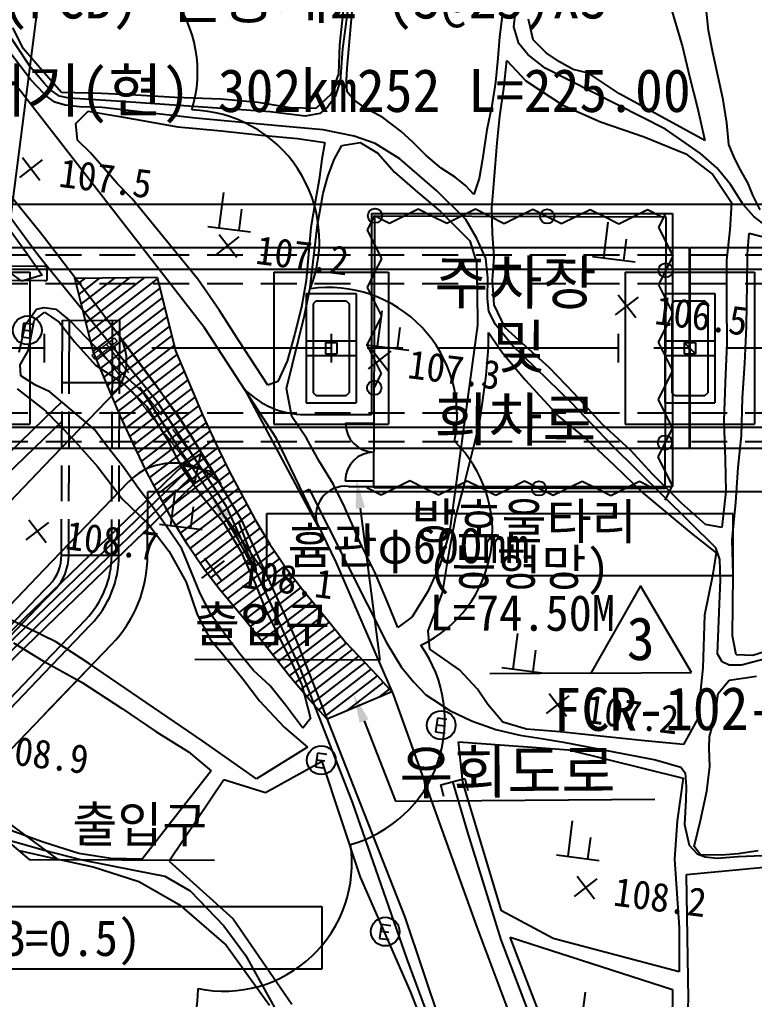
# Model space of a CAD drawing. Header units: millimetres. Extents: x 4198 to 4994, y 1103 to 1807.
# Drawn here: x 4360.3 to 4411.5, y 1427.6 to 1495.9 of the extents above; entities that cross this region are included whole.
import ezdxf
from ezdxf.xclip import XClip

# ---------------------------------------------------------------- set-up
doc = ezdxf.new("R2010")
doc.units = ezdxf.units.MM
doc.header["$LTSCALE"] = 10
doc.header["$MEASUREMENT"] = 0
doc.header["$XCLIPFRAME"] = 2
for name, pattern in [('CENTER', [2, 1.25, -0.25, 0.25, -0.25]), ('DASHED', [0.75, 0.5, -0.25]), ('HIDDEN', [0.375, 0.25, -0.125])]:
    doc.linetypes.add(name, pattern=pattern)
doc.layers.add('TZ-BASE', color=253, linetype='Continuous')
doc.layers.add('TZ-CABL', color=4, linetype='Continuous')
doc.styles.add('HANA', font='GulimChe.ttf')
doc.linetypes.add('ZIGZAG', pattern='A,0.0001,-0.2,[131,ltypeshp.shx,S=0.2,R=0,X=-0.2,Y=0],-0.4,[131,ltypeshp.shx,S=0.2,R=180,X=0.2,Y=0],-0.2', length=0.8001)

# ---------------------------------------------------------------- blocks, each defined once
blk = doc.blocks.new('JD-DFHDH6GH34GH7')
at = {"layer": 'TZ-BASE'}
for p, q in [((53.999, -175), (80, 27.337)), ((101.393, 25.477, 106), (100.798, 20.846, 106)), ((101.123, 19.51, 106.096), (101.676, 25.886, 106.096)), ((123.348, 24.837, 105.794), (124.487, 20.996, 105.794)), ((100.926, 24.384, 106.015), (100.574, 21.13, 106.015)), ((112.741, 22.379, 106), (112.956, 24.467, 106)), ((126.311, 22.123, 105.874), (126.129, 23.686, 105.874)), ((79.388, 6.704, 106.62), (67.643, 22.694, 106.62)), ((79.048, 19.569, 106), (76.827, 22.869, 106)), ((111.909, 23.163, 106.096), (111.721, 21.696, 106.096)), ((114.077, 21.487, 105.794), (113.742, 22.918, 105.794)), ((78.544, 20.862, 106.015), (77.803, 22.309, 106.015)), ((113.069, 21.226, 106), (112.741, 22.379, 106)), ((126.612, 20.609, 105.874), (126.311, 22.123, 105.874)), ((79.045, 18.723, 107), (76.778, 21.655, 107)), ((111.721, 21.696, 106.096), (111.617, 20.195, 106.096)), ((113.711, 20.456, 106), (113.069, 21.226, 106)), ((114.984, 20.576, 105.794), (114.077, 21.487, 105.794)), ((80, 19.191, 106.015), (78.544, 20.862, 106.015)), ((100.574, 21.13, 106.015), (100.504, 19.106, 106.015)), ((100.798, 20.846, 106), (100.615, 18.595, 106)), ((115.914, 19.951, 105.794), (114.984, 20.576, 105.794)), ((124.487, 20.996, 105.794), (124.985, 18.928, 105.794)), ((126.966, 18.896, 105.874), (126.612, 20.609, 105.874)), ((111.617, 20.195, 106.096), (111.443, 18.529, 106.096)), ((112.039, 18.083, 106.559), (112.234, 20.034, 106.559)), ((112.234, 20.034, 106.559), (113.578, 18.627, 106.559)), ((114.912, 19.508, 106), (113.711, 20.456, 106)), ((116.878, 19.409, 105.794), (115.914, 19.951, 105.794)), ((80, 18.466, 106), (79.048, 19.569, 106)), ((81.207, 17.806, 106.015), (80, 19.191, 106.015)), ((101.058, 18.658, 106.096), (101.123, 19.51, 106.096)), ((123.306, 15.256, 106), (114.912, 19.508, 106)), ((117.944, 19.155, 105.794), (116.878, 19.409, 105.794)), ((120.097, 17.721, 105.794), (117.944, 19.155, 105.794)), ((80, 17.713, 107), (79.045, 18.723, 107)), ((80.384, 18.022, 106), (80, 18.466, 106)), ((100.504, 19.106, 106.015), (99.99, 17.7, 106.015)), ((100.615, 18.595, 106), (100.266, 17.53, 106)), ((101.11, 17.854, 106.096), (101.058, 18.658, 106.096)), ((111.443, 18.529, 106.096), (111.187, 16.896, 106.096)), ((113.578, 18.627, 106.559), (116.151, 16.938, 106.559)), ((124.985, 18.928, 105.794), (125.532, 16.743, 105.794)), ((127.313, 17.303, 105.874), (126.966, 18.896, 105.874)), ((80, 15.797, 102.913), (77.978, 18.403, 102.913)), ((81.065, 17.564, 106), (80.384, 18.022, 106)), ((83.997, 17.746, 106.015), (81.207, 17.806, 106.015)), ((101.549, 17.317, 106.096), (101.11, 17.854, 106.096)), ((111.759, 16.167, 106.559), (112.039, 18.083, 106.559)), ((80.07, 17.639, 107), (80, 17.713, 107)), ((80.745, 17.129, 107), (80.07, 17.639, 107)), ((81.46, 16.932, 107), (80.745, 17.129, 107)), ((81.735, 17.425, 106), (81.065, 17.564, 106)), ((85.041, 17.212, 106), (81.735, 17.425, 106)), ((86.387, 17.619, 106.015), (83.997, 17.746, 106.015)), ((95.739, 16.472, 106), (85.041, 17.212, 106)), ((89.102, 17.473, 106.015), (86.387, 17.619, 106.015)), ((92.3, 17.36, 106.015), (89.102, 17.473, 106.015)), ((94.899, 17.126, 106.015), (92.3, 17.36, 106.015)), ((97.145, 16.747, 106.015), (94.899, 17.126, 106.015)), ((99.99, 17.7, 106.015), (98.925, 16.702, 106.015)), ((100.266, 17.53, 106), (99.75, 16.803, 106)), ((102.396, 16.726, 106.096), (101.549, 17.317, 106.096)), ((126.043, 14.474, 105.794), (120.097, 17.721, 105.794)), ((127.578, 15.706, 105.874), (127.313, 17.303, 105.874)), ((82.449, 16.804, 107), (81.46, 16.932, 107)), ((82.195, 15.65, 107.184), (83.067, 16.514, 107.184)), ((84.031, 16.76, 107), (82.449, 16.804, 107)), ((83.067, 16.514, 107.184), (85.273, 16.133, 107.184)), ((90.55, 16.028, 107), (84.031, 16.76, 107)), ((98.185, 16.157, 106), (95.739, 16.472, 106)), ((98.925, 16.702, 106.015), (97.145, 16.747, 106.015)), ((99.75, 16.803, 106), (99.214, 16.343, 106)), ((103.608, 16.079, 106.096), (102.396, 16.726, 106.096)), ((111.187, 16.896, 106.096), (110.853, 15.219, 106.096)), ((116.151, 16.938, 106.559), (118.771, 15.777, 106.559)), ((125.532, 16.743, 105.794), (126.043, 14.474, 105.794)), ((91.16, 1.416, 102.913), (80, 15.797, 102.913)), ((85.273, 16.133, 107.184), (89.317, 15.428, 107.184)), ((96.562, 15.467, 107), (90.55, 16.028, 107)), ((99.214, 16.343, 106), (98.185, 16.157, 106)), ((104.843, 15.109, 106.096), (103.608, 16.079, 106.096)), ((111.559, 14.296, 106.559), (111.759, 16.167, 106.559)), ((118.771, 15.777, 106.559), (121.827, 14.725, 106.559)), ((127.718, 14.18, 105.874), (127.578, 15.706, 105.874)), ((82.312, 14.486, 107.184), (82.195, 15.65, 107.184)), ((89.317, 15.428, 107.184), (92.363, 15.142, 107.184)), ((92.363, 15.142, 107.184), (95.129, 14.838, 107.184)), ((99.438, 15.203, 107), (96.562, 15.467, 107)), ((101.604, 14.766, 107), (99.438, 15.203, 107)), ((105.7, 14.358, 106.096), (104.843, 15.109, 106.096)), ((110.853, 15.219, 106.096), (110.541, 13.179, 106.096)), ((125.735, 13.569, 106), (123.306, 15.256, 106)), ((83.216, 13.617, 107.184), (82.312, 14.486, 107.184)), ((95.129, 14.838, 107.184), (97.648, 14.599, 107.184)), ((97.648, 14.599, 107.184), (99.564, 14.321, 107.184)), ((103.074, 14.26, 107), (101.604, 14.766, 107)), ((106.607, 13.448, 106.096), (105.7, 14.358, 106.096)), ((121.827, 14.725, 106.559), (124.731, 13.541, 106.559)), ((74.651, 14.309, 108.911), (79.743, 8.06, 108.911)), ((99.564, 14.321, 107.184), (99.357, 13.176, 107.184)), ((100.207, 13.151, 107.365), (100.749, 14.115, 107.365)), ((100.749, 14.115, 107.365), (102.027, 14.32, 107.365)), ((102.027, 14.32, 107.365), (103.247, 13.592, 107.365)), ((104.788, 13.193, 107), (103.074, 14.26, 107)), ((111.365, 11.7, 106.559), (111.559, 14.296, 106.559)), ((128.103, 13.237, 105.874), (127.718, 14.18, 105.874)), ((78.299, 11.888, 107.453), (79.882, 13.111, 107.453)), ((78.479, 13.291, 107.453), (79.701, 11.708, 107.453)), ((84.177, 12.508, 107.184), (83.216, 13.617, 107.184)), ((99.357, 13.176, 107.184), (99.167, 11.751, 107.184)), ((99.76, 11.951, 107.365), (100.207, 13.151, 107.365)), ((103.247, 13.592, 107.365), (104.424, 12.256, 107.365)), ((107.358, 10.959, 107), (104.788, 13.193, 107)), ((107.676, 12.549, 106.096), (106.607, 13.448, 106.096)), ((110.541, 13.179, 106.096), (110.307, 11.832, 106.096)), ((124.731, 13.541, 106.559), (126.602, 12.089, 106.559)), ((126.877, 12.576, 106), (125.735, 13.569, 106)), ((128.52, 12.416, 105.874), (128.103, 13.237, 105.874)), ((85.092, 11.478, 107.184), (84.177, 12.508, 107.184)), ((108.645, 11.926, 106.096), (107.676, 12.549, 106.096)), ((127.837, 11.395, 106), (126.877, 12.576, 106)), ((129.065, 11.482, 105.874), (128.52, 12.416, 105.874)), ((99.167, 11.751, 107.184), (98.897, 10.319, 107.184)), ((99.431, 10.799, 107.365), (99.76, 11.951, 107.365)), ((104.424, 12.256, 107.365), (106.008, 10.864, 107.365)), ((109.371, 11.326, 106.096), (108.645, 11.926, 106.096)), ((110.307, 11.832, 106.096), (109.935, 10.718, 106.096)), ((111.209, 9.751, 106.559), (111.365, 11.7, 106.559)), ((126.602, 12.089, 106.559), (127.901, 10.154, 106.559)), ((86.131, 10.415, 107.184), (85.092, 11.478, 107.184)), ((109.376, 8.955, 107), (107.358, 10.959, 107)), ((109.935, 10.718, 106.096), (109.371, 11.326, 106.096)), ((128.717, 10.013, 106), (127.837, 11.395, 106)), ((129.401, 10.656, 105.874), (129.065, 11.482, 105.874)), ((90.696, 4.818, 107.184), (86.131, 10.415, 107.184)), ((92.201, 8.376, 106.459), (92.52, 10.855, 106.459)), ((98.897, 10.319, 107.184), (98.578, 8.401, 107.184)), ((99.05, 8.594, 107.365), (99.431, 10.799, 107.365)), ((106.008, 10.864, 107.365), (107.631, 9.517, 107.365)), ((129.912, 9.64, 105.874), (129.401, 10.656, 105.874)), ((80, 10), (74.063, 10)), ((80, 10), (74.063, 10)), ((249.723, 10), (80, 10)), ((249.723, 10), (80, 10)), ((93.59, 8.197, 106.459), (93.781, 9.685, 106.459)), ((104.055, 8.719), (106.059, 9.712)), ((106.059, 9.712), (107.057, 9.208)), ((108.055, 8.705), (110.059, 9.698)), ((110.059, 9.698), (111.057, 9.194)), ((111.244, 7.977, 106.559), (111.209, 9.751, 106.559)), ((112.055, 8.691), (114.059, 9.684)), ((114.059, 9.684), (115.057, 9.18)), ((116.055, 8.677), (118.059, 9.67)), ((118.059, 9.67), (119.057, 9.166)), ((120.055, 8.663), (122.059, 9.656)), ((122.059, 9.656), (123.057, 9.152)), ((127.901, 10.154, 106.559), (127.783, 8.249, 106.559)), ((129.456, 9.177, 106), (128.717, 10.013, 106)), ((102.538, 8.239), (103.041, 9.238)), ((102.8, 9.372), (123.8, 9.372)), ((102.8, 9.372), (102.8, -4.628)), ((103.057, 9.222), (104.055, 8.719)), ((107.057, 9.208), (108.055, 8.705)), ((107.631, 9.517, 107.365), (109.663, 7.469, 107.365)), ((110.159, 7.638, 107), (109.376, 8.955, 107)), ((111.057, 9.194), (112.055, 8.691)), ((115.057, 9.18), (116.055, 8.677)), ((119.057, 9.166), (120.055, 8.663)), ((123.327, 9.421), (122.824, 8.422)), ((123.8, 9.372), (123.799, -9.628)), ((130.372, 8.478, 106), (129.456, 9.177, 106)), ((77.19, 8.822, 107.587), (78.833, 6.547, 107.587)), ((91.408, 8.478, 106.459), (94.383, 8.095, 106.459)), ((98.578, 8.401, 107.184), (98.439, 6.817, 107.184)), ((98.527, 4.239, 107.365), (99.05, 8.594, 107.365)), ((103.532, 6.236), (102.538, 8.239)), ((118.999, 6.294, 106.459), (119.317, 8.774, 106.459)), ((122.824, 8.422), (123.817, 6.419)), ((127.783, 8.249, 106.559), (127.557, 6.134, 106.559)), ((79.743, 8.06, 108.911), (80, 7.725, 108.911)), ((80, 7.725, 108.911), (84.112, 2.369, 108.911)), ((92.014, 6.524, 107.191), (93.597, 7.747, 107.191)), ((92.194, 7.927, 107.191), (93.417, 6.344, 107.191)), ((110.772, 6.237, 107), (110.159, 7.638, 107)), ((111.35, 6.368, 106.559), (111.244, 7.977, 106.559)), ((120.387, 6.116, 106.459), (120.578, 7.603, 106.459)), ((129.024, 6.553, 106.7), (129.13, 8.013, 106.7)), ((129.13, 8.013, 106.7), (130.485, 7.658, 106.7)), ((80, 7, -156.294), (50.025, 7, -156.294)), ((124.975, 7, -156.294), (80, 7, -156.294)), ((109.663, 7.469, 107.365), (110.124, 5.965, 107.365)), ((124.975, -7, -156.294), (124.975, 7, -156.294)), ((125.025, -7, -156.294), (125.025, 7, -156.294)), ((162.5, 7, -156.294), (125.025, 7, -156.294)), ((78.833, 6.547, 107.587), (79.857, 5.079, 107.587)), ((80, 5.952, 106.62), (79.388, 6.704, 106.62)), ((98.439, 6.817, 107.184), (98.254, 4.706, 107.184)), ((103.028, 5.238), (103.532, 6.236)), ((110.917, 4.896, 107), (110.772, 6.237, 107)), ((111.254, 4.747, 106.559), (111.35, 6.368, 106.559)), ((118.205, 6.396, 106.459), (121.181, 6.014, 106.459)), ((123.817, 6.419), (123.313, 5.421)), ((128.994, 4.532, 106.7), (129.024, 6.553, 106.7)), ((72.994, 5.745), (80, 5.721)), ((78.43, 4.663, 107.587), (76.607, 5.997, 107.587)), ((87.904, -3.764, 106.62), (80, 5.952, 106.62)), ((80, 5.721), (80.189, 5.72)), ((80.189, 5.72), (80.185, 4.72)), ((110.124, 5.965, 107.365), (110.178, 3.909, 107.365)), ((127.557, 6.134, 106.559), (127.55, 3.146, 106.559)), ((71, 5.3), (79, 5.3)), ((79.857, 5.079, 107.587), (78.43, 4.663, 107.587)), ((79, 5.3), (79, -5.3)), ((82.138, 4.881), (87.873, 4.936)), ((83.418, -0.236), (82.138, 4.881)), ((82.256, 4.412), (82.873, 4.888)), ((82.421, 3.75), (83.908, 4.898)), ((82.587, 3.088), (84.943, 4.908)), ((82.752, 2.426), (85.978, 4.918)), ((82.917, 1.764), (87.014, 4.927)), ((83.083, 1.102), (87.901, 4.823)), ((87.873, 4.936), (89.153, -0.182)), ((92.213, 2.616, 107.184), (90.696, 4.818, 107.184)), ((96, 5.3), (104, 5.3)), ((96, 5.3), (96, -5.3)), ((102.525, 4.239), (103.028, 5.238)), ((104, 5.3), (104, -5.3)), ((110.893, 3.471, 107), (110.917, 4.896, 107)), ((120.5, 5.3, -78.147), (129.5, 5.3, -78.147)), ((120.5, 5.3, -78.147), (120.5, -5.3, -78.147)), ((123.313, 5.421), (122.81, 4.422)), ((129.5, 5.3, -78.147), (129.5, -5.3, -78.147)), ((72.831, 4.746), (80, 4.721)), ((80, 4.721), (80.185, 4.72)), ((83.248, 0.44), (88.067, 4.161)), ((98.254, 4.706, 107.184), (97.93, 2.867, 107.184)), ((98.13, 2.275, 107.365), (98.527, 4.239, 107.365)), ((103.519, 2.236), (102.525, 4.239)), ((111.366, 3.018, 106.559), (111.254, 4.747, 106.559)), ((122.81, 4.422), (123.803, 2.419)), ((128.95, 1.501, 106.7), (128.994, 4.532, 106.7)), ((83.414, -0.221), (88.232, 3.5)), ((98.25, 3.8), (98.25, -3.8)), ((98.25, 3.8), (101.75, 3.8)), ((101.75, 3.8), (101.75, -3.8)), ((110.178, 3.909, 107.365), (110.206, 1.61, 107.365)), ((110.988, 2.56, 107), (110.893, 3.471, 107)), ((119.827, 2.324, 106.466), (121.41, 3.547, 106.466)), ((120.008, 3.727, 106.466), (121.23, 2.144, 106.466)), ((123.25, 3.8, -78.147), (126.75, 3.8, -78.147)), ((123.25, 3.8, -78.147), (123.25, -3.8, -78.147)), ((126.75, 3.8, -78.147), (126.75, -3.8, -78.147)), ((79.45, 2.716, 108), (80, 2.824, 108)), ((80, 2.824, 108), (80.004, 2.824, 108)), ((80.004, 2.824, 108), (80.8, 2.722, 108)), ((83.663, -0.819), (88.398, 2.838)), ((97.93, 2.867, 107.184), (97.451, 0.938, 107.184)), ((98.95, 3.3), (98.75, 3.1)), ((98.75, 3.1), (98.75, -3.1)), ((98.95, 3.3), (101.05, 3.3)), ((101.05, 3.3), (101.25, 3.1)), ((101.25, 3.1), (101.25, -3.1)), ((112.117, 1.411, 106.559), (111.366, 3.018, 106.559)), ((123.95, 3.3, -78.147), (123.75, 3.1, -78.147)), ((123.75, 3.1, -78.147), (123.75, -3.1, -78.147)), ((123.95, 3.3, -78.147), (126.05, 3.3, -78.147)), ((126.05, 3.3, -78.147), (126.25, 3.1, -78.147)), ((126.25, 3.1, -78.147), (126.25, -3.1, -78.147)), ((127.55, 3.146, 106.559), (127.574, 0.321, 106.559)), ((78.683, 1.645, 108), (79.45, 2.716, 108)), ((79.295, 1.933, 108.272), (80, 2.486, 108.272)), ((80, 2.486, 108.272), (80.025, 2.506, 108.272)), ((80.025, 2.506, 108.272), (81.04, 1.805, 108.272)), ((80.8, 2.722, 108), (81.86, 1.866, 108)), ((83.914, -1.414), (88.563, 2.176)), ((84.112, 2.369, 108.911), (87.695, -2.405, 108.911)), ((93.561, 0.523, 107.184), (92.213, 2.616, 107.184)), ((96.888, -2.814, 107.365), (98.13, 2.275, 107.365)), ((103.016, 1.238), (103.519, 2.236)), ((103.238, 0.132, 106.459), (103.556, 2.612, 106.459)), ((111.453, 1.654, 107), (110.988, 2.56, 107)), ((123.803, 2.419), (123.299, 1.421)), ((78.256, -0.278, 108), (78.683, 1.645, 108)), ((78.549, 1.735, 108.473), (78.426, 0.78, 108.473)), ((79.208, 1.65, 108.473), (78.549, 1.735, 108.473)), ((79.117, 0.952, 108.272), (79.295, 1.933, 108.272)), ((81.04, 1.805, 108.272), (82.14, 0.423, 108.272)), ((81.247, -2.384), (81.262, 1.949)), ((81.262, 1.949), (85.262, 1.935)), ((81.747, -2.386), (81.762, 1.948)), ((81.86, 1.866, 108), (84.396, -0.798, 108)), ((84.165, -2.01), (88.729, 1.514)), ((84.747, -2.396), (84.762, 1.937)), ((85.247, -2.398), (85.262, 1.935)), ((96.186, -6.291, 102.913), (91.16, 1.416, 102.913)), ((104.626, -0.046, 106.459), (104.817, 1.441, 106.459)), ((110.206, 1.61, 107.365), (108.241, -12.813, 107.365)), ((112.594, 0.238, 107), (111.453, 1.654, 107)), ((115.204, -1.335, 106.559), (112.117, 1.411, 106.559)), ((123.299, 1.421), (122.796, 0.423)), ((128.834, -1.051, 106.7), (128.95, 1.501, 106.7)), ((78.426, 0.78, 108.473), (79.085, 0.695, 108.473)), ((79.064, 1.183, 108.473), (78.487, 1.258, 108.473)), ((78.869, -0.195, 108.272), (79.117, 0.952, 108.272)), ((80, 1), (80, -1)), ((80, 1), (80, -1)), ((84.416, -2.606), (88.894, 0.852)), ((97.451, 0.938, 107.184), (96.925, -0.913, 107.184)), ((100, 1), (100, -1)), ((102.512, 0.24), (103.016, 1.238)), ((110.955, 0.043, 107.426), (110.967, 1.094, 107.426)), ((110.967, 1.094, 107.426), (111.948, -0.336, 107.426)), ((120, 1), (120, -1)), ((82.14, 0.423, 108.272), (83.577, -1.179, 108.272)), ((84.667, -3.202), (89.06, 0.19)), ((89.436, -4.822), (85.392, 0.594)), ((95.579, -2.576, 107.184), (93.561, 0.523, 107.184)), ((98.25, 0.5), (101.75, 0.5)), ((99.6, 0.4), (100.4, 0.4)), ((99.6, 0.4), (99.6, -0.4)), ((100.4, 0.4), (100.4, -0.4)), ((102.444, 0.234, 106.459), (105.42, -0.148, 106.459)), ((103.506, -1.764), (102.512, 0.24)), ((110.799, -1.905, 107.426), (110.955, 0.043, 107.426)), ((116.761, -3.804, 107), (112.594, 0.238, 107)), ((122.796, 0.423), (123.789, -1.581)), ((123.25, 0.5, -78.147), (126.75, 0.5, -78.147)), ((124.6, 0.4, -156.294), (125.4, -0.4, -156.294)), ((124.6, 0.4, -78.147), (124.6, -0.4, -78.147)), ((124.6, 0.4, -78.147), (125.4, 0.4, -78.147)), ((125.4, 0.4, -78.147), (125.4, -0.4, -78.147)), ((127.574, 0.321, 106.559), (127.468, -2.392, 106.559)), ((78.326, -1.158, 108.272), (78.869, -0.195, 108.272)), ((85.295, -4.69), (83.418, -0.236)), ((84.919, -3.797), (89.263, -0.443)), ((89.153, -0.182), (91.03, -4.636)), ((98.25, -0.5), (101.75, -0.5)), ((99.6, -0.4), (100.4, -0.4)), ((102.605, -1.44, 107.332), (104.188, -0.217, 107.332)), ((102.785, -0.037, 107.332), (104.008, -1.62, 107.332)), ((111.948, -0.336, 107.426), (113.525, -2.212, 107.426)), ((123.25, -0.5, -78.147), (126.75, -0.5, -78.147)), ((124.6, -0.4, -78.147), (125.4, -0.4, -78.147)), ((78.376, -1.922, 108.272), (78.326, -1.158, 108.272)), ((83.577, -1.179, 108.272), (85.518, -2.466, 108.272)), ((84.396, -0.798, 108), (86.89, -3.097, 108)), ((85.17, -4.393), (89.514, -1.039)), ((86.731, -1.199), (86.764, -1.165)), ((96.925, -0.913, 107.184), (96.291, -2.328, 107.184)), ((116.938, -3.16, 106.559), (115.204, -1.335, 106.559)), ((128.67, -3.484, 106.7), (128.834, -1.051, 106.7)), ((79.388, -2.583, 108.272), (78.376, -1.922, 108.272)), ((85.43, -4.982), (89.765, -1.634)), ((103.003, -2.762), (103.506, -1.764)), ((110.558, -3.779, 107.426), (110.799, -1.905, 107.426)), ((123.789, -1.581), (123.285, -2.579)), ((80, -2.864, 108.272), (79.388, -2.583, 108.272)), ((81.247, -2.384), (85.247, -2.398)), ((85.518, -2.466, 108.272), (87.156, -4.054, 108.272)), ((85.701, -5.562), (90.016, -2.23)), ((87.695, -2.405, 108.911), (90.103, -5.881, 108.911)), ((96.291, -2.328, 107.184), (95.579, -2.576, 107.184)), ((113.525, -2.212, 107.426), (115.872, -4.764, 107.426)), ((123.285, -2.579), (122.782, -3.577)), ((127.468, -2.392, 106.559), (127.36, -5.064, 106.559)), ((78.112, -2.828, 108.755), (80, -4.306, 108.755)), ((80.387, -3.042, 108.272), (80, -2.864, 108.272)), ((80, -8.208), (84.99, -3.012)), ((83.506, -5.665, 108.272), (80.387, -3.042, 108.272)), ((85.971, -6.143), (90.267, -2.826)), ((86.89, -3.097, 108), (89.29, -6.822, 108)), ((93.957, -2.859), (99.097, -12.44)), ((97.258, -4.768, 107.365), (96.888, -2.814, 107.365)), ((98.75, -3.1), (98.95, -3.3)), ((98.95, -3.3), (101.05, -3.3)), ((101.05, -3.3), (101.25, -3.1)), ((118.894, -5.294, 106.559), (116.938, -3.16, 106.559)), ((123.75, -3.1, -78.147), (123.95, -3.3, -78.147)), ((123.95, -3.3, -78.147), (126.05, -3.3, -78.147)), ((126.05, -3.3, -78.147), (126.25, -3.1, -78.147)), ((80, -4.923), (81.242, -3.722)), ((86.242, -6.724), (90.518, -3.422)), ((86.515, -7.302), (90.769, -4.017)), ((87.156, -4.054, 108.272), (88.512, -6.267, 108.272)), ((92.701, -11.041, 106.62), (87.904, -3.764, 106.62)), ((98.25, -3.8), (101.75, -3.8)), ((110.331, -5.247, 107.426), (110.558, -3.779, 107.426)), ((119.591, -6.788, 107), (116.761, -3.804, 107)), ((122.782, -3.577), (123.775, -5.581)), ((123.25, -3.8, -78.147), (126.75, -3.8, -78.147)), ((128.596, -6.073, 106.7), (128.67, -3.484, 106.7)), ((80, -4.306, 108.755), (80.112, -4.393, 108.755)), ((80.112, -4.393, 108.755), (81.972, -6.291, 108.755)), ((86.366, -6.991), (85.295, -4.69)), ((86.791, -7.879), (91.02, -4.613)), ((91.03, -4.636), (92.101, -6.937)), ((98.285, -6.276, 107.365), (97.258, -4.768, 107.365)), ((98.145, -4.628), (102.8, -4.628)), ((115.872, -4.764, 107.426), (117.791, -6.335, 107.426)), ((66.879, -17.605), (80, -4.923)), ((71, -5.3), (79, -5.3)), ((80, -6.291), (81.237, -5.1)), ((87.067, -8.456), (91.29, -5.195)), ((92.33, -9.5), (89.436, -4.822)), ((96, -5.3), (104, -5.3)), ((102.995, -5.242), (100.995, -5.235)), ((102.981, -9.242), (102.995, -5.242)), ((109.181, -9.885, 107.426), (110.331, -5.247, 107.426)), ((120.871, -7.102, 106.559), (118.894, -5.294, 106.559)), ((120.5, -5.3, -78.147), (129.5, -5.3, -78.147)), ((127.36, -5.064, 106.559), (127.455, -7.763, 106.559)), ((84.392, -6.86, 108.272), (83.506, -5.665, 108.272)), ((87.359, -9.02), (91.56, -5.775)), ((90.103, -5.881, 108.911), (93.728, -11.943, 108.911)), ((123.775, -5.581), (123.271, -6.579)), ((128.378, -8.308, 106.7), (128.596, -6.073, 106.7)), ((63.745, -21.943), (80, -6.291)), ((81.972, -6.291, 108.755), (83.714, -8.237, 108.755)), ((87.66, -9.577), (91.831, -6.356)), ((88.512, -6.267, 108.272), (89.573, -8.298, 108.272)), ((89.29, -6.822, 108), (91.867, -10.571, 108)), ((100.342, -14.903, 102.913), (96.186, -6.291, 102.913)), ((99.156, -7.874, 107.365), (98.285, -6.276, 107.365)), ((117.791, -6.335, 107.426), (119.727, -8.146, 107.426)), ((126.8, -13.911, 107), (119.591, -6.788, 107)), ((123.271, -6.579), (122.768, -7.577)), ((80, -7, -156.294), (50.025, -7, -156.294)), ((124.975, -7, -156.294), (80, -7, -156.294)), ((85.535, -8.279, 108.272), (84.392, -6.86, 108.272)), ((87.172, -8.676), (86.366, -6.991)), ((87.96, -10.135), (92.101, -6.937)), ((90.919, -7.36), (89.661, -8.177)), ((90.478, -9.435), (90.919, -7.36)), ((90.919, -7.36), (91.736, -8.618)), ((92.101, -6.937), (92.907, -8.621)), ((122.393, -8.78, 106.559), (120.871, -7.102, 106.559)), ((162.5, -7, -156.294), (125.025, -7, -156.294)), ((72.193, -24.998), (89.661, -8.177)), ((88.259, -10.694), (92.377, -7.514)), ((88.558, -11.253), (92.653, -8.09)), ((89.661, -8.177), (90.478, -9.435)), ((91.736, -8.618), (89.661, -8.177)), ((100.151, -9.505, 107.365), (99.156, -7.874, 107.365)), ((119.727, -8.146, 107.426), (121.753, -10.113, 107.426)), ((122.768, -7.577), (123.761, -9.581)), ((127.455, -7.763, 106.559), (127.519, -9.98, 106.559)), ((67.866, -20.842), (80, -8.208)), ((72.553, -25.344), (89.923, -8.581)), ((83.714, -8.237, 108.755), (85.438, -10.506, 108.755)), ((86.562, -9.787, 108.272), (85.535, -8.279, 108.272)), ((87.852, -9.933), (87.172, -8.676)), ((88.857, -11.812), (92.931, -8.665)), ((89.573, -8.298, 108.272), (90.865, -10.152, 108.272)), ((91.736, -8.618), (90.478, -9.435)), ((92.907, -8.621), (93.587, -9.879)), ((124.422, -10.788, 106.559), (122.393, -8.78, 106.559)), ((128.215, -10.742, 106.7), (128.378, -8.308, 106.7)), ((72.914, -25.691), (90.2, -9.008)), ((73.275, -26.037), (90.478, -9.435)), ((80, -15.426), (85.863, -9.322)), ((89.175, -12.356), (93.232, -9.222)), ((100.943, -11.109, 107.365), (100.151, -9.505, 107.365)), ((100.981, -9.235), (102.981, -9.242)), ((105.486, -9.241), (103.483, -10.234)), ((106.484, -9.745), (105.486, -9.241)), ((109.486, -9.255), (107.483, -10.248)), ((110.484, -9.759), (109.486, -9.255)), ((113.486, -9.269), (111.483, -10.262)), ((114.484, -9.773), (113.486, -9.269)), ((117.486, -9.283), (115.483, -10.276)), ((118.484, -9.787), (117.486, -9.283)), ((121.486, -9.297), (119.483, -10.29)), ((122.484, -9.801), (121.486, -9.297)), ((87.53, -11.016, 108.272), (86.562, -9.787, 108.272)), ((87.205, -14.439), (87.22, -10)), ((87.205, -14.439), (87.22, -10)), ((87.205, -14.439), (87.22, -10)), ((87.205, -14.439), (87.22, -10)), ((249.619, -10), (87.22, -10)), ((249.619, -10), (87.22, -10)), ((88.944, -11.975), (87.852, -9.933)), ((88.83, -12.357, 108.413), (89.149, -9.877, 108.413)), ((89.5, -12.894), (93.534, -9.779)), ((90.865, -10.152, 108.272), (92.49, -12.145, 108.272)), ((93.587, -9.879), (94.679, -11.921)), ((98.002, -10.054, 108), (98.476, -9.833, 108)), ((98.476, -9.833, 108), (103.884, -20.556, 108)), ((101.199, -9.628), (123.799, -9.628)), ((103.483, -10.234), (102.484, -9.731)), ((107.483, -10.248), (106.484, -9.745)), ((108.695, -11.733, 107.426), (109.181, -9.885, 107.426)), ((111.483, -10.262), (110.484, -9.759)), ((115.483, -10.276), (114.484, -9.773)), ((119.483, -10.29), (118.484, -9.787)), ((121.753, -10.113, 107.426), (125.084, -12.884, 107.426)), ((123.761, -9.581), (123.257, -10.579)), ((127.519, -9.98, 106.559), (127.24, -12.501, 106.559)), ((85.438, -10.506, 108.755), (87.247, -12.246, 108.755)), ((89.826, -13.432), (93.833, -10.338)), ((90.164, -13.961), (94.132, -10.897)), ((91.867, -10.571, 108), (93.419, -13.198, 108)), ((126.095, -12.293, 106.559), (124.422, -10.788, 106.559)), ((127.94, -13.344, 106.7), (128.215, -10.742, 106.7)), ((88.553, -12.443, 108.272), (87.53, -11.016, 108.272)), ((90.219, -12.535, 108.413), (90.41, -11.047, 108.413)), ((90.516, -14.479), (94.43, -11.456)), ((97.788, -22.178, 106.62), (92.701, -11.041, 106.62)), ((95.514, -11.51), (127.996, -11.51)), ((95.514, -15.856), (95.514, -11.51)), ((102.078, -13.66, 107.365), (100.943, -11.109, 107.365)), ((102.029, -11.142), (103.392, -21.734)), ((127.996, -11.51), (127.996, -15.856)), ((78.735, -13.361, 108.662), (80.318, -12.139, 108.662)), ((78.915, -11.959, 108.662), (80.138, -13.542, 108.662)), ((87.247, -12.246, 108.755), (88.705, -14.169, 108.755)), ((88.037, -12.255, 108.413), (91.012, -12.637, 108.413)), ((90, -13.72), (88.944, -11.975)), ((90.867, -14.997), (94.734, -12.011)), ((92.49, -12.145, 108.272), (93.67, -14.128, 108.272)), ((92.647, -11.78), (95.514, -15.856)), ((93.56, -12.118, 108), (93.765, -12.023, 108)), ((94.719, -15.085, 108), (93.56, -12.118, 108)), ((93.728, -11.943, 108.911), (97.592, -20.413, 108.911)), ((94.679, -11.921), (95.735, -13.665)), ((108.242, -14.065, 107.426), (108.695, -11.733, 107.426)), ((89.582, -13.991, 108.272), (88.553, -12.443, 108.272)), ((91.223, -15.512), (95.06, -12.549)), ((108.241, -12.813, 107.365), (107.584, -15.117, 107.365)), ((125.084, -12.884, 107.426), (126.83, -14.264, 107.426)), ((127.24, -12.501, 106.559), (126.095, -12.293, 106.559)), ((91.606, -16.006), (95.385, -13.087)), ((91.988, -16.501), (95.711, -13.625)), ((93.419, -13.198, 108), (94.364, -14.939, 108)), ((128.017, -15.762, 106.7), (127.94, -13.344, 106.7)), ((88.705, -14.169, 108.755), (89.895, -16.312, 108.755)), ((90.25, -15.563, 108.272), (89.582, -13.991, 108.272)), ((91.17, -15.442), (90, -13.72)), ((92.374, -16.992), (96.061, -14.145)), ((93.67, -14.128, 108.272), (94.706, -16.402, 108.272)), ((95.735, -13.665), (96.905, -15.388)), ((103.053, -15.615, 107.365), (102.078, -13.66, 107.365)), ((107.75, -17.045, 107.426), (108.242, -14.065, 107.426)), ((126.83, -14.264, 107.426), (126.57, -15.856, 107.426)), ((127.085, -14.731, 107), (126.8, -13.911, 107)), ((81.205, -14.418), (85.205, -14.432)), ((90.983, -16.034, 108.138), (92.566, -14.812, 108.138)), ((91.164, -14.632, 108.138), (92.386, -16.214, 108.138)), ((92.774, -17.473), (96.413, -14.663)), ((94.364, -14.939, 108), (94.629, -15.533, 108)), ((104.336, -24.132, 102.913), (100.342, -14.903, 102.913)), ((127.146, -16.121, 107), (127.085, -14.731, 107)), ((71.472, -24.305), (80, -15.426)), ((90.875, -17.097, 108.272), (90.25, -15.563, 108.272)), ((92.268, -16.863), (91.17, -15.442)), ((93.173, -17.955), (96.764, -15.181)), ((93.572, -18.436), (97.134, -15.685)), ((94.629, -15.533, 108), (94.722, -15.577, 108)), ((94.775, -15.42, 108), (94.719, -15.085, 108)), ((94.722, -15.577, 108), (94.775, -15.42, 108)), ((96.905, -15.388), (98.003, -16.809)), ((103.916, -17.699, 107.365), (103.053, -15.615, 107.365)), ((107.584, -15.117, 107.365), (106.734, -16.95, 107.365)), ((89.895, -16.312, 108.755), (90.647, -18.565, 108.755)), ((93.97, -18.919), (97.516, -16.18)), ((127.996, -15.856), (95.514, -15.856)), ((126.57, -15.856, 107.426), (126.022, -18.598, 107.426)), ((126.931, -21.305, 107), (127.146, -16.121, 107)), ((127.996, -17.904, 106.7), (128.017, -15.762, 106.7)), ((72.193, -24.998), (80, -16.869)), ((80, -16.869), (80.369, -16.486)), ((80, -17.591), (80.729, -16.832)), ((93.901, -18.833), (92.268, -16.863)), ((94.361, -19.406), (97.899, -16.674)), ((94.706, -16.402, 108.272), (95.43, -18.212, 108.272)), ((98.003, -16.809), (99.636, -18.779)), ((106.734, -16.95, 107.365), (105.638, -18.717, 107.365)), ((106.752, -19.694, 107.426), (107.75, -17.045, 107.426)), ((121.567, -16.564), (118.107, -22.649)), ((125.107, -22.603), (121.567, -16.564)), ((72.554, -25.344), (80, -17.591)), ((80.797, -20.46, 108.856), (74.208, -17.256, 108.856)), ((91.615, -18.542, 108.272), (90.875, -17.097, 108.272)), ((94.752, -19.894), (98.293, -17.159)), ((95.143, -20.381), (98.692, -17.641)), ((104.637, -19.469, 107.365), (103.916, -17.699, 107.365)), ((95.43, -18.212, 108.272), (96.267, -19.894, 108.272)), ((95.533, -20.87), (99.091, -18.122)), ((127.974, -20.045, 106.7), (127.996, -17.904, 106.7)), ((80, -21.922), (82.893, -18.91)), ((90.647, -18.565, 108.755), (91.567, -20.282, 108.755)), ((92.594, -19.932, 108.272), (91.615, -18.542, 108.272)), ((95.274, -20.545), (93.901, -18.833)), ((95.923, -21.359), (99.491, -18.603)), ((96.313, -21.847), (99.885, -19.089)), ((99.636, -18.779), (101.009, -20.491)), ((105.638, -18.717, 107.365), (104.637, -19.469, 107.365)), ((126.022, -18.598, 107.426), (125.899, -22.28, 107.426)), ((80, -22.644), (83.253, -19.256)), ((96.702, -22.336), (100.276, -19.576)), ((106.876, -20.978, 107.426), (106.752, -19.694, 107.426)), ((80.797, -20.46, 108.856), (80, -20.072, 108.856)), ((83.159, -22.001, 108.755), (80.797, -20.46, 108.755)), ((91.567, -20.282, 108.755), (92.442, -21.315, 108.755)), ((93.611, -21.279, 108.272), (92.594, -19.932, 108.272)), ((96.267, -19.894, 108.272), (97.152, -21.694, 108.272)), ((97.092, -22.825), (100.667, -20.064)), ((97.592, -20.413, 108.911), (100.987, -29.116, 108.911)), ((112.692, -22.355, 107.808), (113.01, -19.875, 107.808)), ((128.221, -21.361, 106.7), (127.974, -20.045, 106.7)), ((76.52, -29.154), (84.696, -20.642)), ((76.52, -29.154), (84.696, -20.642)), ((77.854, -20.531, 109.118), (79.957, -21.807, 109.118)), ((80, -25.531), (84.696, -20.642)), ((80, -25.531), (84.696, -20.642)), ((97.129, -22.871), (95.274, -20.545)), ((97.492, -23.305), (101.063, -20.548)), ((97.893, -23.785), (101.494, -21.005)), ((101.009, -20.491), (103.204, -22.817)), ((103.884, -20.556, 108), (104.887, -22.192, 108)), ((108.949, -22.418, 107.426), (106.876, -20.978, 107.426)), ((114.08, -22.533, 107.808), (114.271, -21.046, 107.808)), ((131.017, -20.896, 106.7), (129.395, -21.405, 106.7)), ((79.957, -21.807, 109.118), (80, -21.83, 109.118)), ((80, -21.83, 109.118), (82.638, -23.287, 109.118)), ((103.392, -21.734), (90.485, -21.688)), ((92.442, -21.315, 108.755), (93.847, -23.04, 108.755)), ((94.577, -22.467, 108.272), (93.611, -21.279, 108.272)), ((97.152, -21.694, 108.272), (97.953, -23.459, 108.272)), ((98.295, -24.265), (101.925, -21.461)), ((127.253, -21.851, 107), (126.931, -21.305, 107)), ((129.395, -21.405, 106.7), (128.221, -21.361, 106.7)), ((130.525, -21.583, 107), (128.597, -22.083, 107)), ((74.717, -27.422), (80, -21.922)), ((91.062, -27.381, 108.755), (83.159, -22.001, 108.755)), ((95.736, -23.523, 108.272), (94.577, -22.467, 108.272)), ((101.475, -31.627, 106.62), (97.788, -22.178, 106.62)), ((98.707, -24.736), (102.356, -21.918)), ((99.13, -25.2), (102.787, -22.375)), ((104.887, -22.192, 108), (105.734, -23.251, 108)), ((110.207, -23.749, 107.426), (108.949, -22.418, 107.426)), ((111.898, -22.253, 107.808), (114.874, -22.635, 107.808)), ((125.899, -22.28, 107.426), (125.527, -25.858, 107.426)), ((127.736, -22.085, 107), (127.253, -21.851, 107)), ((128.597, -22.083, 107), (127.736, -22.085, 107)), ((75.078, -27.769), (80, -22.644)), ((93.847, -23.04, 108.755), (94.997, -24.58, 108.755)), ((98.497, -24.506), (97.129, -22.871)), ((99.553, -25.663), (103.218, -22.832)), ((103.204, -22.817), (104.232, -23.944)), ((118.107, -22.649), (111.06, -22.695)), ((118.107, -22.649), (125.107, -22.603)), ((126.984, -24.067, 107.466), (127.731, -23.129, 107.466)), ((127.731, -23.129, 107.466), (129.651, -22.843, 107.466)), ((82.638, -23.287, 109.118), (85.38, -25.088, 109.118)), ((96.836, -24.904, 108.272), (95.736, -23.523, 108.272)), ((97.953, -23.459, 108.272), (98.55, -25.802, 108.272)), ((101.091, -25.264), (103.641, -23.295)), ((103.336, -24.32), (104.063, -23.759)), ((105.734, -23.251, 108), (106.602, -24.149, 108)), ((110.924, -24.832, 107.426), (110.207, -23.749, 107.426)), ((99.716, -25.842), (98.497, -24.506)), ((104.232, -23.944), (99.716, -25.842)), ((110.18, -40.339, 102.913), (104.336, -24.132, 102.913)), ((106.602, -24.149, 108), (108.264, -25.248, 108)), ((115.009, -25.456, 107.211), (116.592, -24.233, 107.211)), ((115.19, -24.053, 107.211), (116.412, -25.636, 107.211)), ((126.73, -25.739, 107.466), (126.984, -24.067, 107.466)), ((85.38, -25.088, 109.118), (87.787, -26.707, 109.118)), ((94.997, -24.58, 108.755), (96.732, -26.405, 108.755)), ((98.029, -26.482, 108.272), (96.836, -24.904, 108.272)), ((108.264, -25.248, 108), (109.778, -25.967, 108)), ((111.973, -26.056, 107.426), (110.924, -24.832, 107.426)), ((67.139, -25.601), (78.949, -35.629)), ((67.223, -25.495), (80.949, -35.636)), ((98.55, -25.802, 108.272), (98.029, -26.482, 108.272)), ((107.399, -25.777, 108.232), (107.276, -26.733, 108.232)), ((108.058, -25.862, 108.232), (107.399, -25.777, 108.232)), ((125.527, -25.858, 107.426), (124.552, -27.618, 107.426)), ((126.373, -27.054, 107.466), (126.73, -25.739, 107.466)), ((96.732, -26.405, 108.755), (98.357, -27.794, 108.755)), ((102.293, -25.973), (104.492, -31.552)), ((107.915, -26.329, 108.232), (107.338, -26.255, 108.232)), ((109.778, -25.967, 108), (111.47, -26.577, 108)), ((111.47, -26.577, 108), (113.158, -26.958, 108)), ((113.62, -26.554, 107.426), (111.973, -26.056, 107.426)), ((115.933, -26.726, 107.426), (113.62, -26.554, 107.426)), ((87.787, -26.707, 109.118), (90.061, -28.133, 109.118)), ((107.276, -26.733, 108.232), (107.936, -26.817, 108.232)), ((113.158, -26.958, 108), (114.67, -27.185, 108)), ((114.67, -27.185, 108), (116.194, -27.445, 108)), ((119.187, -27.08, 107.426), (115.933, -26.726, 107.426)), ((121.869, -27.349, 107.426), (119.187, -27.08, 107.426)), ((126.344, -27.863, 107.466), (126.373, -27.054, 107.466)), ((94.786, -30.004, 108.755), (91.062, -27.381, 108.755)), ((98.357, -27.794, 108.755), (94.786, -30.004, 108.755)), ((108.871, -27.429, 107.968), (116.574, -27.982, 107.968)), ((109.18, -30.237, 107.968), (108.871, -27.429, 107.968)), ((116.194, -27.445, 108), (122.596, -28.686, 108)), ((116.574, -27.982, 107.968), (124.536, -29.954, 107.968)), ((124.552, -27.618, 107.426), (121.869, -27.349, 107.426)), ((126.388, -29.153, 107.466), (126.344, -27.863, 107.466)), ((90.061, -28.133, 109.118), (91.641, -29.443, 109.118)), ((99.039, -28.221, 108.977), (98.916, -29.176, 108.977)), ((99.698, -28.305, 108.977), (99.039, -28.221, 108.977)), ((99.367, -28.799, 108.786), (95.413, -30.989, 108.786)), ((98.916, -29.176, 108.977), (99.575, -29.261, 108.977)), ((99.554, -28.772, 108.977), (98.977, -28.698, 108.977)), ((102.035, -36.862, 108.786), (99.367, -28.799, 108.786)), ((100.987, -29.116, 108.911), (105.132, -39.65, 108.911)), ((122.596, -28.686, 108), (124.363, -29.202, 108)), ((124.363, -29.202, 108), (124.666, -29.595, 108)), ((126.177, -30.862, 107.466), (126.388, -29.153, 107.466)), ((91.641, -29.443, 109.118), (86.835, -35.612, 109.118)), ((107.637, -30.418, 108.155), (109.324, -29.985, 108.155)), ((109.324, -29.985, 108.155), (109.536, -30.812, 108.155)), ((124.536, -29.954, 107.968), (124.119, -32.934, 107.968)), ((124.666, -29.595, 108), (124.734, -30.568, 108)), ((92.523, -30.074, 108.786), (88.718, -35.739, 108.786)), ((95.413, -30.989, 108.786), (92.523, -30.074, 108.786)), ((107.849, -31.245, 108.155), (107.637, -30.418, 108.155)), ((109.536, -33.74, 108.155), (108.48, -30.201, 108.155)), ((111.867, -39.202, 107.968), (109.18, -30.237, 107.968)), ((124.734, -30.568, 108), (124.715, -31.466, 108)), ((125.745, -32.91, 107.466), (126.177, -30.862, 107.466)), ((105.297, -42.563, 106.62), (101.475, -31.627, 106.62)), ((104.492, -31.552), (122.563, -31.432)), ((124.715, -31.466, 108), (124.622, -33.19, 108)), ((79.602, -34.307, 109.118), (77.161, -33.417, 109.118)), ((116.508, -35.409, 108.173), (116.826, -32.929, 108.173)), ((124.119, -32.934, 107.968), (123.928, -35.612, 107.968)), ((124.622, -33.19, 108), (124.954, -34.616, 108)), ((125.297, -34.716, 107.466), (125.745, -32.91, 107.466)), ((75.991, -33.829, 109), (79.438, -34.822, 109)), ((111.837, -41.213, 108.155), (109.536, -33.74, 108.155)), ((117.896, -35.587, 108.173), (118.087, -34.1, 108.173)), ((80, -34.436, 109.118), (79.602, -34.307, 109.118)), ((82.407, -35.214, 109.118), (80, -34.436, 109.118)), ((124.954, -34.616, 108), (125.518, -35.235, 108)), ((125.74, -35.293, 107.466), (125.297, -34.716, 107.466)), ((78.255, -34.999, 109.502), (80, -35.383, 109.502)), ((79.438, -34.822, 109), (80, -34.967, 109)), ((80, -34.967, 109), (82.631, -35.645, 109)), ((80, -35.383, 109.502), (83.413, -36.133, 109.502)), ((84.65, -35.553, 109.118), (82.407, -35.214, 109.118)), ((115.714, -35.307, 108.173), (118.69, -35.689, 108.173)), ((124.777, -36.662, 107.968), (139.282, -35.288, 107.968)), ((125.518, -35.235, 108), (126.071, -35.435, 108)), ((127.195, -35.318, 107.466), (125.74, -35.293, 107.466)), ((126.071, -35.435, 108), (126.893, -35.54, 108)), ((126.893, -35.54, 108), (128.376, -35.425, 108)), ((128.36, -35.242, 107.466), (127.195, -35.318, 107.466)), ((129.76, -35.03, 107.466), (128.36, -35.242, 107.466)), ((128.376, -35.425, 108), (139.901, -34.858, 108)), ((78.949, -35.629), (91.856, -35.674)), ((82.631, -35.645, 109), (86.383, -36.401, 109)), ((83.413, -36.133, 109.502), (86.598, -37.151, 109.502)), ((86.835, -35.612, 109.118), (84.65, -35.553, 109.118)), ((88.718, -35.739, 108.786), (93.166, -39.748, 108.786)), ((123.928, -35.612, 107.968), (124.246, -40.387, 107.968)), ((86.383, -36.401, 109), (88.394, -36.797, 109)), ((88.394, -36.797, 109), (90.168, -37.816, 109)), ((105.561, -44.869, 108.786), (102.035, -36.862, 108.786)), ((117.134, -36.789, 108.173), (118.356, -38.372, 108.173)), ((124.904, -45.345, 107.968), (124.777, -36.662, 107.968)), ((86.598, -37.151, 109.502), (89.412, -38.768, 109.502)), ((116.954, -38.192, 108.173), (118.536, -36.969, 108.173)), ((90.168, -37.816, 109), (92.507, -40.258, 109)), ((61.439, -38.91), (99.349, -38.91)), ((89.412, -38.768, 109.502), (92.673, -41.585, 109.502)), ((99.349, -38.91), (99.349, -43.257)), ((115.481, -41.134, 107.968), (111.867, -39.202, 107.968)), ((92.507, -40.258, 109), (94.035, -42.284, 109)), ((93.166, -39.748, 108.786), (97.253, -45.708, 108.786)), ((103.497, -40.163, 108.848), (103.375, -41.118, 108.848)), ((104.156, -40.248, 108.848), (103.497, -40.163, 108.848)), ((105.132, -39.65, 110.016), (107.588, -46.99, 110.016)), ((104.013, -40.715, 108.848), (103.436, -40.641, 108.848)), ((113.419, -48.979, 108.891), (110.18, -40.339, 108.891)), ((124.246, -40.387, 107.968), (124.245, -43.462, 107.968)), ((92.673, -41.585, 109.502), (95.699, -45.771, 109.502)), ((103.375, -41.118, 108.848), (104.034, -41.203, 108.848)), ((114.568, -48.369, 108.155), (111.837, -41.213, 108.155)), ((118.741, -57.411, 108.193), (112.481, -41.047, 108.193)), ((112.481, -41.047, 108.193), (123.793, -44.681, 108.193)), ((124.245, -43.462, 107.968), (115.481, -41.134, 107.968)), ((94.035, -42.284, 109), (102.722, -58.053, 109)), ((111.037, -58.138, 106.62), (105.297, -42.563, 106.62)), ((99.349, -43.257), (61.439, -43.257)), ((110.684, -58.171, 108.786), (105.561, -44.869, 108.786)), ((117.414, -47.339, 108.091), (117.732, -44.859, 108.091)), ((123.793, -44.681, 108.193), (123.703, -51.944, 108.193)), ((124.486, -55.706, 107.968), (124.904, -45.345, 107.968))]:
    blk.add_line(p, q, dxfattribs=at)
at = {"layer": 'TZ-BASE', "ltscale": 0.2}
for p, q in [((102.995, -5.242), (103.041, 9.222)), ((103.041, 9.222), (123.326, 9.151)), ((123.326, 9.151), (123.26, -9.803)), ((102.975, -9.733), (102.981, -9.242)), ((123.26, -9.803), (102.975, -9.733))]:
    blk.add_line(p, q, dxfattribs=at)
at = {"layer": 'TZ-BASE', "linetype": 'HIDDEN', "lineweight": 20}
for p, q in [((84.901, 0.707), (83.321, -0.519)), ((84.901, 0.707), (85.085, 0.47)), ((85.085, 0.47), (83.505, -0.756)), ((90.489, -7.639), (84.348, 0.278)), ((83.321, -0.519), (83.505, -0.756)), ((89.984, -7.967), (83.874, -0.09))]:
    blk.add_line(p, q, dxfattribs=at)
at = {"layer": 'TZ-BASE', "linetype": 'DASHED', "ltscale": 0.5}
for p, q in [((81.205, -14.418), (81.247, -2.384)), ((81.705, -14.42), (81.747, -2.386)), ((84.705, -14.43), (84.747, -2.396)), ((85.205, -14.432), (85.247, -2.398))]:
    blk.add_line(p, q, dxfattribs=at)
at = {"layer": 'TZ-BASE', "linetype": 'CENTER', "flags": 128}
blk.add_lwpolyline([(700, 0), (80, 0), (0, 0)], dxfattribs=at)
at = {"layer": 'TZ-BASE'}
for centre, radius in [((103.057, 9.222), 0.5), ((115.057, 9.18), 0.5), ((123.313, 5.421), 0.5), ((78.821, 1.248, 108.473), 1), ((103.003, -2.762), 0.5), ((123.271, -6.579), 0.5), ((114.484, -9.773), 0.5), ((107.672, -26.264, 108.232), 1), ((99.311, -28.708, 108.977), 1), ((103.77, -40.65, 108.848), 1)]:
    blk.add_circle(centre, radius, dxfattribs=at)
for centre, radius, start, end in [((81.811, 19.235), 8.879, 342.70393, 92.70393), ((90.052, 7.473), 9.125, 338.51873, 88.51873), ((99.849, -4.697), 8.924, 348.41401, 98.41401), ((82.387, -0.896), 3.355, 320.88655, 26.37914), ((98.213, 1.377), 6.005, 224.85609, 269.34818), ((102.995, -5.242), 2, 179.7997, 269.7997), ((102.444, -12.773), 8.792, 295.63029, 45.63029), ((102.981, -9.242), 2, 89.7997, 179.7997), ((89.013, -12.421), 4.42, 41.3737, 135.4697), ((100.982, -11.657), 2.041, 83.87549, 202.55432), ((78.205, -14.408), 3, 316.15598, 359.7997), ((78.205, -14.408), 3.5, 316.15598, 359.7997), ((78.205, -14.408), 6.5, 316.15598, 359.7997), ((78.205, -14.408), 7, 316.15598, 359.7997), ((78.205, -14.408), 9, 316.15598, 359.7997), ((78.205, -14.408), 9, 316.15598, 359.7997), ((78.205, -14.408), 9, 316.15598, 359.7997), ((78.205, -14.408), 9, 316.15598, 359.7997), ((98.938, -25.927), 8.986, 285.57197, 35.57197), ((92.522, -35.881), 8.923, 258.36229, 8.36229), ((81.832, -44.587), 8.891, 249.7889, 359.7889)]:
    blk.add_arc(centre, radius, start, end, dxfattribs=at)
for points in [[(101.698, -11.184), (101.773, -9.158), (102.359, -11.099)], [(92.374, -11.972), (91.496, -10.145), (92.919, -11.589)], [(101.983, -26.095), (101.56, -24.112), (102.604, -25.851)]]:
    blk.add_solid(points, dxfattribs=at)
at = {"layer": 'TZ-BASE', "linetype": 'ByBlock', "style": 'HANA'}
for s, p in [('B(PCB) 신광제2 (3@25)X3', (75.026, 22.97)), ('서기(현) 302km252 L=225.00', (74.991, 16.456))]:
    blk.add_text(s, height=3, dxfattribs=at).set_placement(p)
at = {"layer": 'TZ-BASE', "style": 'HANA'}
for s, height, rotation, p in [('107.5', 2, 352.67756, (80.946, 11.253, 107.453)), ('107.2', 2, 352.67756, (94.662, 5.889, 107.191)), ('주차장', 3, 359.7997, (107.196, 3.1)), ('106.5', 2, 352.67756, (122.475, 1.689, 106.466)), ('및', 3, 359.7997, (111.219, -1.39)), ('107.3', 2, 352.67756, (105.253, -2.075, 107.332)), ('회차로', 3, 359.7997, (107.193, -6.449)), ('방호울타리', 2.5, 359.7997, (105.596, -13.265)), ('108.7', 2, 352.67756, (81.383, -13.997, 108.662)), ('흄관φ600mm', 2.5, 0.23957, (96.971, -15.036)), ('(능형망)', 2.5, 359.7997, (106.762, -16.485)), ('108.1', 2, 352.67756, (93.631, -16.67, 108.138)), ('출입구', 2.5, 359.7997, (90.489, -20.464)), ('L=74.50M', 2.5, 359.7997, (106.854, -19.661)), ('3', 3, 0.37756, (120.611, -21.739)), ("FCR-102-영이-노반-R-134('05.11.08)", 3, 0.37756, (115.521, -26.681)), ('107.2', 2, 352.67756, (117.657, -26.091, 107.211)), ('108.9', 2, 352.67756, (76.538, -28.85, 108.944)), ('108.9', 2, 352.67756, (76.538, -28.85, 108.944)), ('우회도로', 3, 0.38066, (104.76, -31.051, 107.332)), ('출입구', 2.5, 359.7997, (81.953, -34.415)), ('108.2', 2, 352.67756, (119.601, -38.827, 108.172)), ('토사수로(B=0.5)', 2.5, 0.23957, (62.896, -42.436))]:
    blk.add_text(s, height=height, rotation=rotation, dxfattribs=at).set_placement(p)

msp = doc.modelspace()

# ---------------------------------------------------------------- linework, layer by layer
at = {"layer": 'TZ-CABL', "linetype": 'HIDDEN'}
for points in [[(4320.869, 1479.501), (4568.176, 1479.501)], [(4321.123, 1478.501), (4567.923, 1478.501)], [(4320.869, 1477.501), (4568.176, 1477.501)], [(4320.879, 1468.501), (4568.186, 1468.501)], [(4321.133, 1467.501), (4567.933, 1467.501)], [(4320.879, 1466.501), (4568.186, 1466.501)]]:
    msp.add_lwpolyline(points, dxfattribs=at)
at = {"layer": 'TZ-CABL', "linetype": 'ZIGZAG', "ltscale": 0.5}
for points in [[(4321.123, 1478.501), (4567.923, 1478.501)], [(4321.133, 1467.501), (4567.933, 1467.501)]]:
    msp.add_lwpolyline(points, dxfattribs=at)

# ---------------------------------------------------------------- block references
at = {"layer": 'TZ-BASE'}
ref = msp.add_blockref('JD-DFHDH6GH34GH7', (4282.023, 1473.001), dxfattribs=at)
XClip(ref).set_block_clipping_path([(0.0000000001, -75), (700.0000000011, 75.0000000102)])

doc.saveas('drawing.dxf')
